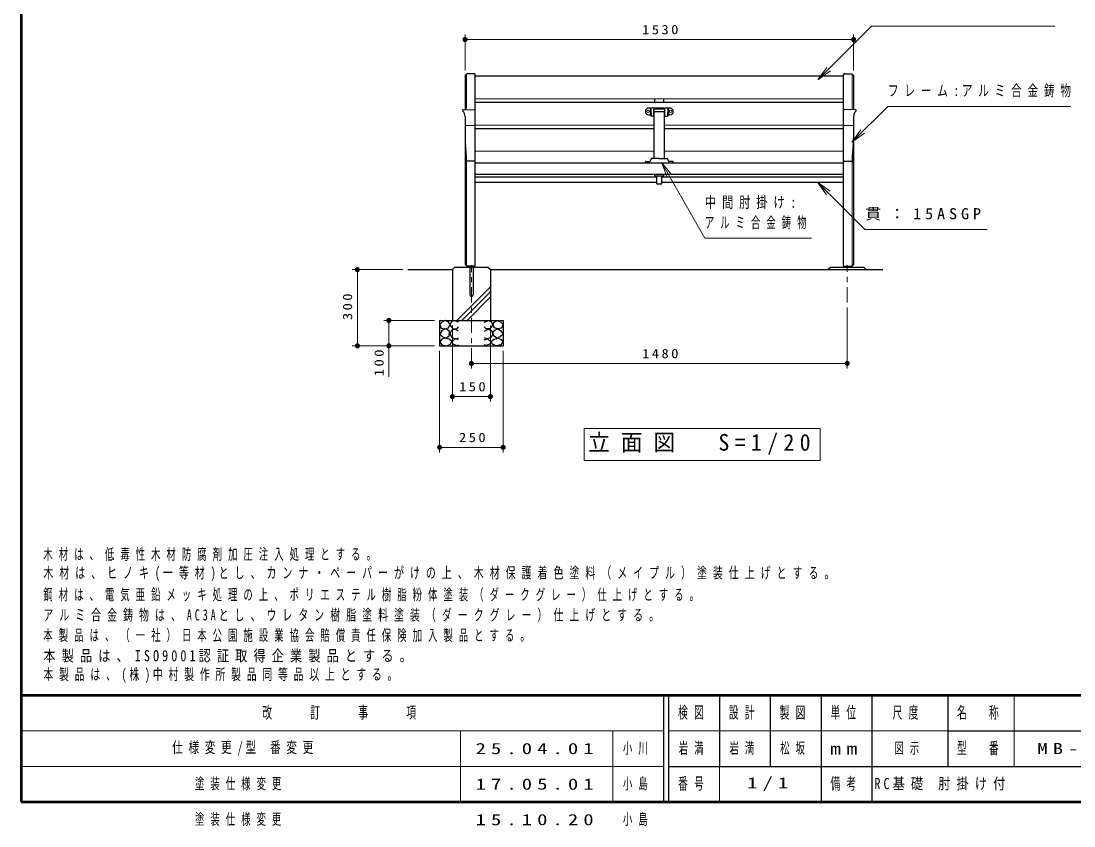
# Model space of a CAD drawing. Units: millimetres on the paper, scale 1:20. Extents: x -365 to 0, y -5 to 257.
# Drawn here: x -365 to -157.7, y -4.7 to 153.8 of the extents above; entities that cross this region are included whole.
import ezdxf

# ---------------------------------------------------------------- set-up
doc = ezdxf.new("R2010")
doc.units = ezdxf.units.MM
doc.linetypes.add('USER2', pattern=[6, 3, -1, 1, -1])
doc.layers.add('LY_1', color=7, linetype='Continuous', lineweight=25)
doc.layers.add('LY_3', color=7, linetype='Continuous', lineweight=13)
doc.styles.add('ＭＳ ゴシック', font='')
doc.styles.get('ＭＳ ゴシック').set_extended_font_data('MS Gothic')

# ---------------------------------------------------------------- blocks, each defined once
blk = doc.blocks.new('filled_dot')
at = {"color": 0, "linetype": 'Continuous', "lineweight": -2, "const_width": 1.25}
blk.add_lwpolyline([(-0.625, 0, 1), (0.625, 0, 1)], format="xyb", close=True, dxfattribs=at)

msp = doc.modelspace()

# ---------------------------------------------------------------- linework, layer by layer
at = {"layer": 'LY_1', "lineweight": 13}
for p, q in [((-277.582, 144.079), (-277.582, 151.159)), ((-277.582, 150.159), (-201.082, 150.159)), ((-201.082, 144.079), (-201.082, 151.159)), ((-277.32, 143.237), (-277.32, 136.576)), ((-208.133, 142.2), (-206.365, 144.675)), ((-208.133, 142.2), (-206.011, 144.322)), ((-205.658, 143.968), (-208.133, 142.2)), ((-201.344, 143.237), (-201.344, 136.576)), ((-275.582, 138.503), (-203.082, 138.503)), ((-275.732, 133.242), (-277.432, 133.242)), ((-275.582, 133.32), (-240.332, 133.32)), ((-238.332, 133.32), (-203.082, 133.32)), ((-202.932, 133.242), (-201.232, 133.242)), ((-201.437, 129.924), (-199.669, 132.399)), ((-201.437, 129.924), (-199.315, 132.046)), ((-198.962, 131.692), (-201.437, 129.924)), ((-275.582, 128.137), (-240.332, 128.137)), ((-238.332, 128.137), (-203.082, 128.137)), ((-277.32, 126.058), (-277.32, 105.642)), ((-237.76, 122.983), (-238.809, 125.838)), ((-238.809, 125.838), (-236.891, 123.478)), ((-238.809, 125.838), (-237.326, 123.23)), ((-201.344, 126.058), (-201.344, 105.642)), ((-206.419, 119.561), (-208.186, 122.036)), ((-208.186, 122.036), (-205.711, 120.268)), ((-208.186, 122.036), (-206.065, 119.914)), ((-289.851, 104.838), (-299.782, 104.838)), ((-298.782, 89.838), (-298.782, 104.838)), ((-279.176, 94.838), (-272.582, 101.433)), ((-278.186, 94.838), (-272.582, 100.443)), ((-277.196, 94.838), (-272.582, 99.453)), ((-202.332, 97.395), (-202.332, 85.361)), ((-283.582, 94.838), (-293.582, 94.838)), ((-292.582, 83.717), (-292.582, 94.838)), ((-280.082, 93.838), (-280.082, 78.838)), ((-272.582, 93.838), (-272.582, 78.838)), ((-283.582, 89.838), (-299.782, 89.838)), ((-282.582, 88.838), (-282.582, 68.838)), ((-270.082, 88.838), (-270.082, 68.838)), ((-202.332, 86.361), (-276.332, 86.361)), ((-276.332, 86.361), (-276.332, 85.361)), ((-272.582, 79.838), (-280.082, 79.838)), ((-207.662, 73.567), (-254.162, 73.567)), ((-254.162, 73.567), (-254.162, 67.267)), ((-207.662, 67.267), (-207.662, 73.567)), ((-270.082, 69.838), (-282.582, 69.838)), ((-254.162, 67.267), (-207.662, 67.267))]:
    msp.add_line(p, q, dxfattribs=at)
at = {"layer": 'LY_1'}
for p, q in [((-277.582, 143.086), (-277.582, 136.368)), ((-275.789, 143.424), (-277.235, 143.373)), ((-275.582, 105.695), (-275.582, 143.224)), ((-203.082, 105.695), (-203.082, 143.224)), ((-202.875, 143.424), (-201.428, 143.373)), ((-201.082, 143.086), (-201.082, 136.368)), ((-275.582, 142.973), (-203.082, 142.973)), ((-275.582, 137.79), (-203.082, 137.79)), ((-240.207, 137.79), (-240.207, 138.503)), ((-238.457, 137.79), (-238.457, 138.503)), ((-277.936, 136.312), (-275.782, 136.368)), ((-277.582, 134.995), (-277.582, 130.705)), ((-275.782, 136.368), (-275.618, 136.32)), ((-237.257, 136.661), (-241.407, 136.661)), ((-241.407, 135.311), (-241.092, 135.311)), ((-241.164, 136.549), (-241.164, 135.412)), ((-241.07, 135.297), (-240.973, 135.114)), ((-240.967, 135.636), (-240.967, 135.218)), ((-240.528, 135.061), (-240.885, 135.061)), ((-240.428, 135.161), (-240.428, 136.403)), ((-238.286, 136.453), (-240.378, 136.453)), ((-240.332, 135.985), (-238.332, 135.985)), ((-240.332, 126.713), (-240.332, 135.985)), ((-238.332, 126.713), (-238.332, 135.985)), ((-238.236, 135.161), (-238.236, 136.403)), ((-238.136, 135.061), (-237.779, 135.061)), ((-237.696, 135.636), (-237.696, 135.218)), ((-237.593, 135.297), (-237.69, 135.114)), ((-237.257, 135.311), (-237.571, 135.311)), ((-237.5, 136.549), (-237.5, 135.412)), ((-202.882, 136.368), (-203.046, 136.32)), ((-200.728, 136.312), (-202.882, 136.368)), ((-201.082, 134.995), (-201.082, 130.705)), ((-275.582, 132.607), (-240.332, 132.607)), ((-238.332, 132.607), (-203.082, 132.607)), ((-277.582, 129.979), (-277.582, 105.833)), ((-201.082, 129.979), (-201.082, 105.833)), ((-240.969, 126.649), (-241.151, 126.17)), ((-239.332, 126.713), (-240.876, 126.713)), ((-239.332, 126.713), (-237.788, 126.713)), ((-237.694, 126.649), (-237.512, 126.17)), ((-275.789, 126.231), (-277.235, 126.18)), ((-275.582, 125.838), (-203.082, 125.838)), ((-242.082, 125.838), (-242.071, 126.043)), ((-242.082, 125.838), (-236.582, 125.838)), ((-241.971, 126.138), (-241.198, 126.138)), ((-236.692, 126.138), (-237.466, 126.138)), ((-236.582, 125.838), (-236.592, 126.043)), ((-202.875, 126.231), (-201.428, 126.18)), ((-275.582, 123.638), (-203.082, 123.638)), ((-275.582, 123.121), (-239.832, 123.121)), ((-240.207, 123.338), (-240.207, 123.638)), ((-240.207, 123.338), (-238.457, 123.338)), ((-239.832, 121.736), (-239.832, 123.331)), ((-238.832, 121.736), (-238.832, 123.331)), ((-238.832, 123.121), (-203.082, 123.121)), ((-238.457, 123.338), (-238.457, 123.638)), ((-275.582, 122.036), (-239.832, 122.036)), ((-239.832, 121.736), (-238.832, 121.736)), ((-238.832, 122.036), (-203.082, 122.036)), ((-288.851, 104.838), (-280.082, 104.838)), ((-279.582, 105.338), (-280.082, 104.838)), ((-280.082, 104.838), (-280.082, 94.838)), ((-279.582, 105.338), (-273.082, 105.338)), ((-275.789, 105.495), (-277.235, 105.546)), ((-277.12, 105.542), (-277.12, 105.422)), ((-275.833, 105.339), (-277.071, 105.372)), ((-276.649, 105.338), (-276.649, 99.906)), ((-276.014, 105.338), (-276.014, 99.906)), ((-275.782, 105.389), (-275.782, 105.495)), ((-273.082, 105.338), (-272.582, 104.838)), ((-272.582, 104.838), (-195.327, 104.838)), ((-272.582, 104.838), (-272.582, 94.838)), ((-205.582, 105.338), (-206.082, 104.838)), ((-205.582, 105.338), (-199.082, 105.338)), ((-202.882, 105.389), (-202.882, 105.495)), ((-202.875, 105.495), (-201.428, 105.546)), ((-202.83, 105.339), (-201.592, 105.372)), ((-201.544, 105.542), (-201.544, 105.422)), ((-199.082, 105.338), (-198.582, 104.838)), ((-282.582, 94.838), (-270.082, 94.838)), ((-282.582, 94.838), (-282.582, 89.838)), ((-270.082, 94.838), (-270.082, 89.838)), ((-282.582, 89.838), (-270.082, 89.838))]:
    msp.add_line(p, q, dxfattribs=at)
at = {"layer": 'LY_1', "linetype": 'USER2', "lineweight": 13}
for p, q in [((-276.332, 86.361), (-276.332, 105.695)), ((-202.332, 98.395), (-202.332, 105.695))]:
    msp.add_line(p, q, dxfattribs=at)
at = {"layer": 'LY_1', "lineweight": 13}
for points in [[(-208.133, 142.2), (-197.526, 152.807), (-161.489, 152.807)], [(-201.437, 129.924), (-194.366, 136.995), (-158.319, 136.995)], [(-238.809, 125.838), (-230.372, 111.005), (-209.372, 111.005)], [(-208.186, 122.036), (-198.875, 112.724), (-174.801, 112.724)]]:
    msp.add_lwpolyline(points, dxfattribs=at)
at = {"layer": 'LY_1'}
for points in [[(-241.164, 136.549), (-241.126, 136.531), (-241.091, 136.507), (-241.061, 136.481), (-241.036, 136.448), (-241.018, 136.411), (-241.006, 136.369), (-240.999, 136.321), (-240.993, 136.265), (-240.988, 136.196), (-240.984, 136.12), (-240.98, 136.04), (-240.977, 135.958), (-240.975, 135.878), (-240.972, 135.802), (-240.971, 135.734), (-240.97, 135.675), (-240.969, 135.63), (-240.968, 135.6), (-240.968, 135.59), (-240.968, 135.6), (-240.967, 135.636)], [(-237.5, 136.549), (-237.537, 136.531), (-237.572, 136.507), (-237.602, 136.481), (-237.627, 136.448), (-237.645, 136.411), (-237.657, 136.369), (-237.665, 136.321), (-237.67, 136.265), (-237.675, 136.196), (-237.68, 136.12), (-237.683, 136.04), (-237.686, 135.958), (-237.689, 135.878), (-237.691, 135.802), (-237.693, 135.734), (-237.694, 135.675), (-237.695, 135.63), (-237.695, 135.6), (-237.696, 135.59), (-237.696, 135.6), (-237.696, 135.636)], [(-278.861, 94.523), (-279.717, 94.84), (-280.255, 94.571), (-280.572, 93.969), (-279.986, 93.208), (-279.21, 93.145), (-278.861, 93.541)], [(-273.802, 94.523), (-272.947, 94.84), (-272.408, 94.571), (-272.091, 93.969), (-272.677, 93.208), (-273.454, 93.145), (-273.802, 93.541)], [(-278.877, 92.717), (-279.637, 93.113), (-280.271, 92.86), (-280.572, 92.21), (-280.128, 91.434), (-279.368, 91.196), (-278.877, 91.402)], [(-273.786, 92.717), (-273.026, 93.113), (-272.392, 92.86), (-272.091, 92.21), (-272.535, 91.434), (-273.295, 91.196), (-273.786, 91.402)], [(-278.861, 90.99), (-279.526, 91.196), (-280.176, 90.642), (-280.002, 90.246), (-279.273, 89.881), (-278.861, 90.04)], [(-273.802, 90.99), (-273.137, 91.196), (-272.487, 90.642), (-272.662, 90.246), (-273.39, 89.881), (-273.802, 90.04)]]:
    msp.add_lwpolyline(points, dxfattribs=at)
for points in [[(-281.459, 94.808), (-282.093, 94.507), (-282.568, 94.032), (-282.267, 93.335), (-281.538, 93.192), (-280.841, 93.351), (-280.588, 93.937), (-280.778, 94.444)], [(-271.204, 94.808), (-270.57, 94.507), (-270.095, 94.032), (-270.396, 93.335), (-271.125, 93.192), (-271.822, 93.351), (-272.075, 93.937), (-271.885, 94.444)], [(-281.586, 93.161), (-282.125, 92.812), (-282.568, 92.131), (-282.061, 91.671), (-281.396, 91.355), (-280.699, 91.798), (-280.62, 92.638), (-281.028, 93)], [(-281.627, 91.364), (-282.196, 91.045), (-282.533, 90.622), (-282.13, 90.056), (-281.187, 89.853), (-280.472, 90.172), (-280.198, 90.677), (-280.738, 91.133)], [(-271.036, 91.364), (-270.468, 91.045), (-270.13, 90.622), (-270.533, 90.056), (-271.476, 89.853), (-272.192, 90.172), (-272.465, 90.677), (-271.926, 91.133)], [(-271.077, 93.161), (-270.539, 92.812), (-270.095, 92.131), (-270.602, 91.671), (-271.267, 91.355), (-271.965, 91.798), (-272.044, 92.638), (-271.636, 93)]]:
    msp.add_lwpolyline(points, close=True, dxfattribs=at)
at = {"layer": 'LY_1', "lineweight": 13}
for centre in [(-241.582, 135.986), (-237.082, 135.986)]:
    msp.add_circle(centre, 0.225, dxfattribs=at)
at = {"layer": 'LY_1'}
for centre, radius, start, end in [((-277.532, 143.086), 0.05, 92.70761, 180), ((-277.545, 143.361), 0.225, 272.70761, 344.3757), ((-277.232, 143.273), 0.1, 92, 164.3757), ((-275.782, 143.224), 0.2, 360, 92), ((-202.882, 143.224), 0.2, 88, 180), ((-201.432, 143.273), 0.1, 15.6243, 88), ((-201.119, 143.361), 0.225, 195.6243, 267.29239), ((-201.132, 143.086), 0.05, 0, 87.29239), ((-277.932, 136.162), 0.15, 91.5, 226.38182), ((-279.044, 134.995), 1.462, 360, 46.38183), ((-275.632, 136.272), 0.05, 360, 73.73655), ((-241.407, 135.986), 0.675, 90, 270), ((-241.092, 135.286), 0.025, 27.86749, 90), ((-240.885, 135.161), 0.1, 207.86749, 270), ((-240.528, 135.161), 0.1, 270, 0), ((-240.378, 136.403), 0.05, 90, 180.00001), ((-238.286, 136.403), 0.05, 360, 90), ((-238.136, 135.161), 0.1, 180, 270), ((-237.779, 135.161), 0.1, 270, 332.13251), ((-237.571, 135.286), 0.025, 90, 152.13251), ((-237.257, 135.986), 0.675, 270, 90), ((-203.032, 136.272), 0.05, 106.26345, 180), ((-199.62, 134.995), 1.462, 133.61817, 180), ((-200.732, 136.162), 0.15, 313.61817, 88.5), ((-267.582, 130.705), 10, 179.99999, 187.64054), ((-211.082, 130.705), 10, 352.35946, 0), ((-301.072, 126.213), 23.79, 359.91818, 7.64055), ((-177.592, 126.213), 23.79, 172.35945, 180.08182), ((-240.876, 126.613), 0.1, 90, 159.20314), ((-237.788, 126.613), 0.1, 20.79686, 90), ((-277.532, 125.893), 0.05, 92.70761, 180), ((-277.545, 126.168), 0.225, 272.70761, 344.37567), ((-277.232, 126.08), 0.1, 92, 164.3757), ((-275.782, 126.031), 0.2, 360, 92), ((-241.971, 126.038), 0.1, 90, 177), ((-241.198, 126.188), 0.05, 270, 339.20314), ((-237.466, 126.188), 0.05, 200.79686, 270), ((-236.692, 126.038), 0.1, 3, 90), ((-202.882, 126.031), 0.2, 88, 180), ((-201.432, 126.08), 0.1, 15.6243, 88), ((-201.119, 126.168), 0.225, 195.62433, 267.29239), ((-201.132, 125.893), 0.05, 0, 87.29239), ((-277.532, 105.833), 0.05, 179.99999, 267.2924), ((-277.545, 105.558), 0.225, 15.6243, 87.29239), ((-201.119, 105.558), 0.225, 92.70761, 164.3757), ((-201.132, 105.833), 0.05, 272.70761, 0), ((-277.232, 105.646), 0.1, 195.6243, 268), ((-277.07, 105.422), 0.05, 179.99999, 268.50001), ((-275.832, 105.389), 0.05, 268.5, 0), ((-275.782, 105.695), 0.2, 268.00001, 0.00001), ((-202.882, 105.695), 0.2, 179.99999, 271.99999), ((-202.832, 105.389), 0.05, 179.99999, 271.49999), ((-201.594, 105.422), 0.05, 271.5, 0), ((-201.432, 105.646), 0.1, 272, 344.3757), ((-276.332, 99.906), 0.318, 179.99998, 0)]:
    msp.add_arc(centre, radius, start, end, dxfattribs=at)
at = {"layer": 'LY_1', "lineweight": 13}
for centre, start, end in [((-277.432, 133.392), 179.99999, 270), ((-275.732, 133.392), 270, 0), ((-202.932, 133.392), 179.99999, 270), ((-201.232, 133.392), 270, 0)]:
    msp.add_arc(centre, 0.15, start, end, dxfattribs=at)
at = {"layer": 'LY_3', "lineweight": 50}
for p, q in [((-365, 257), (-365, 0)), ((-365, 21), (0, 21)), ((-365, 0), (0, 0))]:
    msp.add_line(p, q, dxfattribs=at)
at = {"layer": 'LY_3', "color": 211, "lineweight": 25}
for p, q in [((-238.5, 21), (-238.5, 0)), ((-237.5, 21), (-237.5, 0)), ((-227.5, 21), (-227.5, 7)), ((-217.5, 21), (-217.5, 7)), ((-207.5, 21), (-207.5, 0)), ((-197.5, 21), (-197.5, 7)), ((-182.5, 21), (-182.5, 7)), ((-182.5, 14), (-70, 14)), ((-237.5, 7), (0, 7))]:
    msp.add_line(p, q, dxfattribs=at)
at = {"layer": 'LY_3'}
for p, q in [((-169.5, 21), (-169.5, 7)), ((-365, 14), (-238.5, 14)), ((-278.5, 14), (-278.5, 0)), ((-248.5, 14), (-248.5, 0)), ((-237.5, 14), (-182.5, 14)), ((-365, 7), (-238.5, 7)), ((-227.5, 7), (-227.5, 0))]:
    msp.add_line(p, q, dxfattribs=at)
at = {"layer": 'LY_3', "lineweight": 25}
msp.add_line((-197.5, 7), (-197.5, 0), dxfattribs=at)

# ---------------------------------------------------------------- block references
at = {"layer": 'LY_1', "lineweight": 13, "xscale": 0.4, "yscale": 0.4}
for p in [(-277.582, 150.159), (-276.332, 86.361), (-280.082, 79.838), (-282.582, 69.838)]:
    msp.add_blockref('filled_dot', p, dxfattribs=at)
for p, rotation in [((-201.082, 150.159), 180), ((-298.782, 104.838), 270), ((-292.582, 94.838), 270), ((-298.782, 89.838), 90), ((-292.582, 89.838), 90), ((-202.332, 86.361), 180), ((-272.582, 79.838), 180), ((-270.082, 69.838), 180)]:
    msp.add_blockref('filled_dot', p, dxfattribs=dict(at, rotation=rotation))

# ---------------------------------------------------------------- texts
at = {"layer": 'LY_1', "style": 'ＭＳ ゴシック'}
for s, insert, char_height, attachment_point in [('\\T1.33;\\W1.15;1530', (-238.908, 151.159), 1.833, 8), ('\\T1.54;\\W0.7;フレーム:アルミ合金鋳物', (-194.319, 139.995), 2.199, 4), ('\\T1.5;\\W0.75;中間肘掛け:', (-230.372, 118.005), 2.199, 4), ('\\T1.5;\\W1.05;貫：15ASGP', (-198.801, 115.724), 2.199, 4), ('\\T1.64;\\W0.6;アルミ合金鋳物', (-230.372, 114.005), 2.199, 4), ('\\T1.33;\\W1.15;1480', (-238.908, 87.361), 1.833, 8), ('\\T1.33;\\W1.15;150', (-275.911, 80.838), 1.833, 8), ('\\T1.33;\\W1.15;250', (-275.916, 70.838), 1.833, 8), ('\\T1.5;\\W0.95;立面図\u3000S=1/20', (-230.912, 70.417), 3.299, 5), ('\\T1.64;\\W0.6;木材は、低毒性木材防腐剤加圧注入処理とする。', (-360.606, 47.456), 2.199, 7), ('\\T1.61;\\W0.65;木材は、ヒノキ(一等材)とし、カンナ・ペーパーがけの上、木材保護着色塗料（メイプル）塗装仕上げとする。', (-360.606, 43.456), 2.199, 7), ('\\T1.64;\\W0.6;鋼材は、電気亜鉛メッキ処理の上、ポリエステル樹脂粉体塗装（ダークグレー）仕上げとする。', (-360.606, 39.456), 2.199, 7), ('\\T1.61;\\W0.65;アルミ合金鋳物は、AC3Aとし、ウレタン樹脂塗料塗装（ダークグレー）仕上げとする。', (-360.606, 35.456), 2.199, 7), ('\\T1.64;\\W0.6;本製品は、（一社）日本公園施設業協会賠償責任保険加入製品とする。', (-360.606, 31.456), 2.199, 7), ('\\T1.5;\\W0.8;本製品は、ISO9001認証取得企業製品とする。', (-360.606, 27.456), 2.199, 7), ('\\T1.58;\\W0.65;本製品は、(株)中村製作所製品同等品以上とする。', (-360.606, 23.456), 2.199, 7), ('\\T1.53;\\W0.7;仕様変更/型\\~番変更', (-335.25, 10.5), 2.199, 4), ('\\T1.5;\\W1.35;25.04.01', (-275.5, 10.5), 2.199, 4), ('\\T1.64;\\W0.6;小川', (-246.5, 10.5), 2.199, 4), ('\\T1.64;\\W0.6;岩満', (-235.5, 10.5), 2.199, 4), ('\\T1.64;\\W0.6;岩満', (-222.5, 10.5), 2.199, 5), ('\\T1.64;\\W0.6;松坂', (-212.5, 10.5), 2.199, 5), ('\\T1.64;\\W0.6;図示', (-190, 10.5), 2.199, 5), ('\\T1.5;\\W1.35;MB-15AP+KA', (-149.75, 10.5), 2.199, 5), ('\\T1.64;\\W0.6;塗装仕様変更', (-330.75, 3.5), 2.199, 4), ('\\T1.5;\\W1.35;17.05.01', (-275.5, 3.5), 2.199, 4), ('\\T1.64;\\W0.6;小島', (-246.5, 3.5), 2.199, 4), ('\\T1.5;\\W1.35;1/1', (-217.5, 3.5), 2.199, 5), ('\\T1.5;\\W0.8;RC基礎\\~肘掛け付', (-183.5, 3.5), 2.199, 5), ('\\T1.64;\\W0.6;塗装仕様変更', (-330.75, -3.5), 2.199, 4), ('\\T1.64;\\W0.6;小島', (-246.5, -3.5), 2.199, 4), ('\\T1.5;\\W1.35;15.10.20', (-275.5, -3.5), 2.199, 4)]:
    msp.add_mtext(s, dxfattribs=dict(at, insert=insert, char_height=char_height, attachment_point=attachment_point))
at = {"layer": 'LY_1', "char_height": 1.833, "attachment_point": 8, "rotation": 90, "style": 'ＭＳ ゴシック'}
for s, insert in [('\\T1.33;\\W1.15;300', (-299.782, 97.755)), ('\\T1.33;\\W1.15;100', (-293.582, 86.717))]:
    msp.add_mtext(s, dxfattribs=dict(at, insert=insert))
at = {"layer": 'LY_3', "color": 4, "char_height": 2.346, "attachment_point": 5, "style": 'ＭＳ ゴシック'}
for s, insert in [('\\T1.64;\\W0.6;改\u3000\u3000訂\u3000\u3000事\u3000\u3000項', (-301.75, 17.5)), ('\\T1.64;\\W0.6;検図', (-232.5, 17.5)), ('\\T1.64;\\W0.6;設計', (-222.5, 17.5)), ('\\T1.64;\\W0.6;製図', (-212.5, 17.5)), ('\\T1.64;\\W0.6;単位', (-202.5, 17.5)), ('\\T1.64;\\W0.6;尺度', (-190.25, 17.5)), ('\\T1.64;\\W0.6;名\u3000称', (-176, 17.5)), ('\\T1.5;\\W1.35;mm', (-202.5, 10.5)), ('\\T1.64;\\W0.6;型\u3000番', (-176, 10.5)), ('\\T1.64;\\W0.6;番号', (-232.5, 3.5)), ('\\T1.64;\\W0.6;備考', (-202.5, 3.5))]:
    msp.add_mtext(s, dxfattribs=dict(at, insert=insert))

doc.saveas('drawing.dxf')
